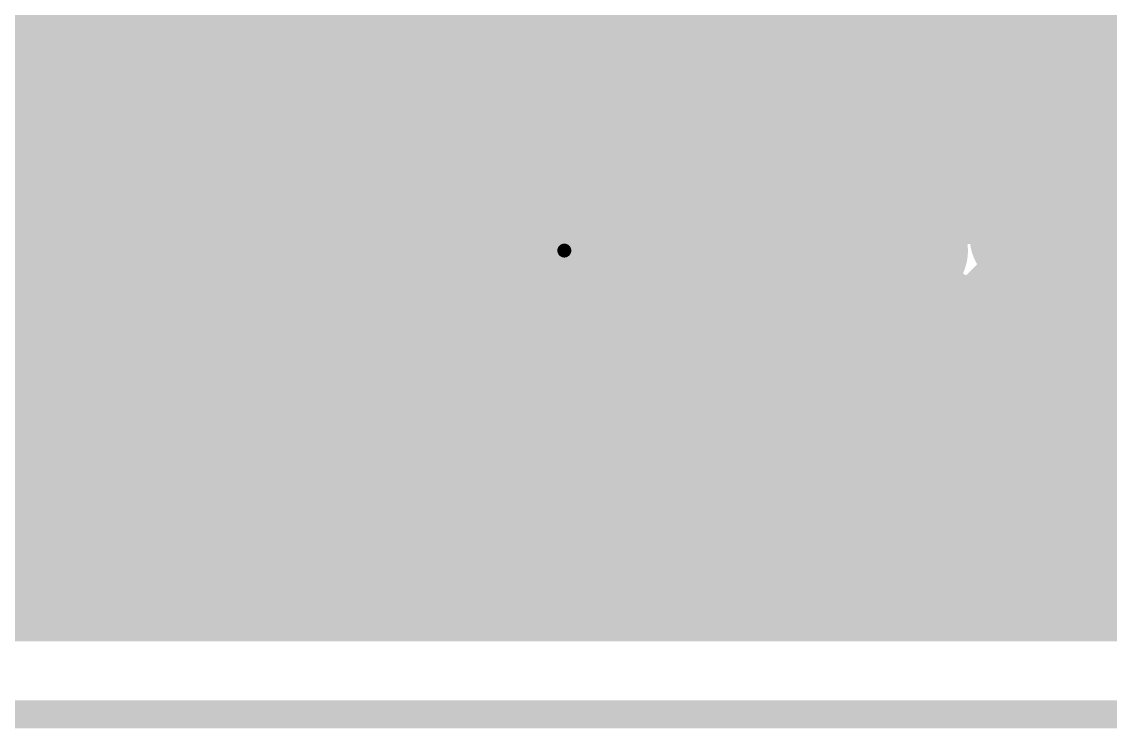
# Model space of a CAD drawing. Extents: x -72 to 72, y -47 to 50.
# Drawn here: x -57.65 to -47.73, y -6.13 to 0.3 of the extents above; entities that cross this region are included whole.
import ezdxf

# ---------------------------------------------------------------- set-up
doc = ezdxf.new("R2010")
doc.units = 0
doc.header["$MEASUREMENT"] = 0
doc.layers.get('0').update_dxf_attribs({"linetype": 'CONTINUOUS'})
for name, color, linetype in [('22-303-0_BOT', 7, 'CONTINUOUS'), ('22-303-0_DRD', 7, 'CONTINUOUS'), ('22-303-0_GND', 6, 'CONTINUOUS'), ('22-303-0_IN1', 4, 'CONTINUOUS'), ('22-303-0_IN2', 3, 'CONTINUOUS'), ('22-303-0_PWR', 5, 'CONTINUOUS'), ('22-303-0_SMB', 10, 'CONTINUOUS'), ('22-303-0_SMT', 14, 'CONTINUOUS'), ('22-303-0_SPB', 9, 'CONTINUOUS'), ('22-303-0_SPT', 12, 'CONTINUOUS'), ('22-303-0_SSB', 11, 'CONTINUOUS'), ('22-303-0_SST', 13, 'CONTINUOUS'), ('22-303-0_TOP', 8, 'CONTINUOUS'), ('THRUHOLE_TAP', 7, 'CONTINUOUS')]:
    doc.layers.add(name, color=color, linetype=linetype)

# ---------------------------------------------------------------- blocks, each defined once
blk = doc.blocks.new('ROUND_47')
at = {"const_width": 0.1016}
blk.add_lwpolyline([(-0.0508, 0, 1), (0.0508, 0, 1)], format="xyb", close=True, dxfattribs=at)
blk = doc.blocks.new('RECTANGLE_4')
blk.add_solid([(0.4826, 0.4064), (0.4826, -0.4064), (-0.4826, 0.4064), (-0.4826, -0.4064)])
blk = doc.blocks.new('ROUND_48')
at = {"const_width": 0.29972}
blk.add_lwpolyline([(-0.14986, 0, 1), (0.14986, 0, 1)], format="xyb", close=True, dxfattribs=at)
blk = doc.blocks.new('ROUND_81')
at = {"const_width": 0.0635}
blk.add_lwpolyline([(-0.03175, 0, 1), (0.03175, 0, 1)], format="xyb", close=True, dxfattribs=at)
blk = doc.blocks.new('ROUND_82')
at = {"const_width": 0.50038}
blk.add_lwpolyline([(-0.25019, 0, 1), (0.25019, 0, 1)], format="xyb", close=True, dxfattribs=at)
blk = doc.blocks.new('ROUND_83')
at = {"const_width": 0.50038}
blk.add_lwpolyline([(-0.25019, 0, 1), (0.25019, 0, 1)], format="xyb", close=True, dxfattribs=at)
blk = doc.blocks.new('ROUND_53')
at = {"const_width": 0.29972}
blk.add_lwpolyline([(-0.14986, 0, 1), (0.14986, 0, 1)], format="xyb", close=True, dxfattribs=at)
blk = doc.blocks.new('RECTANGLE_22')
blk.add_solid([(0.14986, 0.50038), (0.14986, -0.50038), (-0.14986, 0.50038), (-0.14986, -0.50038)])
blk = doc.blocks.new('RECTANGLE_25')
blk.add_solid([(0.8255, 0.65024), (0.8255, -0.65024), (-0.8255, 0.65024), (-0.8255, -0.65024)])
blk = doc.blocks.new('ROUND_94')
at = {"const_width": 0.0762}
blk.add_lwpolyline([(-0.0381, 0, 1), (0.0381, 0, 1)], format="xyb", close=True, dxfattribs=at)
blk = doc.blocks.new('ROUND_95')
at = {"const_width": 0.10033}
blk.add_lwpolyline([(-0.050164, 0, 1), (0.050164, 0, 1)], format="xyb", close=True, dxfattribs=at)

msp = doc.modelspace()

# ---------------------------------------------------------------- linework, layer by layer
at = {"layer": '22-303-0_BOT'}
for points, const_width in [([(-51.0794, 10.58164), (-51.0794, -3.7592)], 0.254), ([(-54.2798, 7.85876), (-54.2798, -3.7592)], 0.254), ([(-56.3372, 7.0485), (-56.3372, -3.7592)], 0.254), ([(-56.1086, 7.0485), (-56.1086, -3.7592)], 0.254), ([(-57.7088, 6.8326), (-57.7088, -3.7592)], 0.254), ([(-57.4802, 6.8326), (-57.4802, -3.7592)], 0.254), ([(-57.2516, 6.8326), (-57.2516, -3.7592)], 0.254), ([(-57.023, 6.8326), (-57.023, -3.7592)], 0.254), ([(-56.7944, 6.8326), (-56.7944, -3.7592)], 0.254), ([(-56.5658, 6.8326), (-56.5658, -3.7592)], 0.254), ([(-55.88, 6.8326), (-55.88, -3.7592)], 0.254), ([(-54.5084, 6.8326), (-54.5084, -3.7592)], 0.254), ([(-54.0512, 6.8326), (-54.0512, -3.7592)], 0.254), ([(-53.8226, 6.8326), (-53.8226, -3.7592)], 0.254), ([(-53.594, 6.8326), (-53.594, -3.7592)], 0.254), ([(-53.3654, 6.8326), (-53.3654, -3.7592)], 0.254), ([(-53.1368, 6.8326), (-53.1368, -3.7592)], 0.254), ([(-52.9082, 6.8326), (-52.9082, -3.7592)], 0.254), ([(-54.737, 5.76834), (-54.737, -3.7592)], 0.254), ([(-55.6514, 5.64896), (-55.6514, -3.7592)], 0.254), ([(-54.9656, 5.56006), (-54.9656, -3.7592)], 0.254), ([(-55.4228, 5.51688), (-55.4228, -3.7592)], 0.254), ([(-55.1942, 5.49402), (-55.1942, -3.7592)], 0.254), ([(-63.246, -3.937), (-62.484, -4.699), (4.699, -4.699), (6.35, -3.048), (6.35, 2.54)], 1.27), ([(-49.2506, 3.10896), (-49.2506, -1.24206)], 0.254), ([(-51.2826, 1.4224), (-52.8574, 1.4224), (-52.8574, 0)], 0.254), ([(-51.2826, 1.4224), (-51.2826, 0)], 0.254), ([(-49.3776, 1.4224), (-50.9524, 1.4224), (-50.9524, 0)], 0.254), ([(-49.3776, 1.4224), (-49.3776, 0), (-50.9524, 0)], 0.254), ([(-47.4726, 1.4224), (-49.0474, 1.4224), (-49.0474, 0)], 0.254), ([(-47.4726, 1.4224), (-47.4726, 0), (-49.0474, 0)], 0.254), ([(-52.705, -1.778), (-53.34, -1.143), (-53.34, -0.254), (-52.3748, 0.7112), (-52.07, 0.7112)], 0.2032), ([(-52.8574, 0.3048), (-70.739, 0.3048)], 0.254), ([(-50.9524, 0.3048), (-51.2826, 0.3048)], 0.254), ([(-49.0474, 0.3048), (-49.3776, 0.3048)], 0.254), ([(-52.8574, 0.0762), (-70.739, 0.0762)], 0.254), ([(-50.9524, 0.0762), (-51.2826, 0.0762)], 0.254), ([(-49.0474, 0.0762), (-49.3776, 0.0762)], 0.254), ([(-51.2826, 0), (-52.8574, 0)], 0.254), ([(-52.8574, 0), (-52.8574, -1.4224)], 0.254), ([(-51.2826, 0), (-51.2826, -1.4224)], 0.254), ([(-50.9524, 0), (-50.9524, -1.4224)], 0.254), ([(-49.3776, 0), (-49.3776, -1.1938)], 0.254), ([(-49.0474, 0), (-49.0474, -1.36652)], 0.254), ([(-52.8574, -0.1524), (-70.739, -0.1524)], 0.254), ([(-50.9524, -0.1524), (-51.2826, -0.1524)], 0.254), ([(-49.0474, -0.1524), (-49.3776, -0.1524)], 0.254), ([(-52.8574, -0.381), (-70.739, -0.381)], 0.254), ([(-50.9524, -0.381), (-51.2826, -0.381)], 0.254), ([(-49.0474, -0.381), (-49.3776, -0.381)], 0.254), ([(-52.8574, -0.6096), (-70.739, -0.6096)], 0.254), ([(-50.9524, -0.6096), (-51.2826, -0.6096)], 0.254), ([(-49.0474, -0.6096), (-49.3776, -0.6096)], 0.254), ([(-52.07, -2.54), (-52.07, -0.7112)], 0.2032), ([(-49.53, -1.778), (-50.165, -1.143), (-50.165, -0.7112)], 0.2032), ([(-48.26, -0.7112), (-48.26, -1.14808), (-48.514, -1.40208), (-48.514, -1.651)], 0.2032), ([(-52.8574, -0.8382), (-70.739, -0.8382)], 0.254), ([(-50.9524, -0.8382), (-51.2826, -0.8382)], 0.254), ([(-49.0474, -0.8382), (-49.3776, -0.8382)], 0.254), ([(-52.8574, -1.0668), (-70.739, -1.0668)], 0.254), ([(-50.9524, -1.0668), (-51.2826, -1.0668)], 0.254), ([(-49.0474, -1.0668), (-49.3776, -1.0668)], 0.254), ([(-52.8574, -1.2954), (-70.739, -1.2954)], 0.254), ([(-50.9524, -1.2954), (-51.2826, -1.2954)], 0.254), ([(-49.0474, -1.2954), (-49.16678, -1.2954)], 0.254), ([(-49.0474, -1.36652), (-49.06161, -1.39494)], 0.254), ([(-52.4764, -1.4224), (-52.8574, -1.4224)], 0.254), ([(-52.6796, -1.4224), (-52.6796, -3.7592)], 0.254), ([(-52.4764, -1.4224), (-52.4764, -2.09296)], 0.254), ([(-51.6636, -1.4224), (-51.6636, -2.09296)], 0.254), ([(-51.2826, -1.4224), (-51.6636, -1.4224)], 0.254), ([(-51.5366, -1.4224), (-51.5366, -2.25552)], 0.254), ([(-51.308, -1.4224), (-51.308, -3.7592)], 0.254), ([(-50.45964, -1.4224), (-50.9524, -1.4224)], 0.254), ([(-50.8508, -1.4224), (-50.8508, -3.7592)], 0.254), ([(-50.6222, -1.4224), (-50.6222, -3.7592)], 0.254), ([(-50.45964, -1.4224), (-50.45212, -1.43012)], 0.254), ([(-50.44694, -1.4351), (-50.13452, -1.74752)], 0.254), ([(-50.3936, -1.48844), (-50.3936, -3.7592)], 0.254), ([(-47.4726, -1.4224), (-47.9552, -1.4224)], 0.254), ([(-47.879, -1.4224), (-47.879, -3.7592)], 0.254), ([(-47.6504, -1.4224), (-47.6504, -3.7592)], 0.254), ([(-52.4764, -1.524), (-70.739, -1.524)], 0.254), ([(-50.35804, -1.524), (-51.6636, -1.524)], 0.254), ([(-40.45204, -1.524), (-47.92218, -1.524)], 0.254), ([(-52.4764, -1.7526), (-70.739, -1.7526)], 0.254), ([(-50.13452, -1.7526), (-51.6636, -1.7526)], 0.254), ([(-50.165, -1.71704), (-50.165, -3.7592)], 0.254), ([(-50.13452, -1.74752), (-50.13529, -1.778)], 0.254), ([(-40.22344, -1.7526), (-47.9171, -1.7526)], 0.254), ([(-52.4764, -1.9812), (-70.739, -1.9812)], 0.254), ([(-50.09896, -1.9812), (-51.6636, -1.9812)], 0.254), ([(-39.99484, -1.9812), (-48.006, -1.9812)], 0.254), ([(-49.022, -2.10566), (-49.022, -3.7592)], 0.254), ([(-48.1076, -2.09804), (-48.1076, -3.7592)], 0.254), ([(-48.7934, -2.18694), (-48.7934, -3.7592)], 0.254), ([(-52.57546, -2.2098), (-70.739, -2.2098)], 0.254), ([(-49.95164, -2.2098), (-51.562, -2.2098)], 0.254), ([(-49.9364, -2.22504), (-49.9364, -3.7592)], 0.254), ([(-48.74514, -2.2098), (-49.10582, -2.2098)], 0.254), ([(-48.5648, -2.25298), (-48.5648, -3.7592)], 0.254), ([(-48.3362, -2.22758), (-48.3362, -3.7592)], 0.254), ([(-39.76624, -2.2098), (-48.28286, -2.2098)], 0.254), ([(-49.7078, -2.35458), (-49.7078, -3.7592)], 0.254), ([(-49.4792, -2.37998), (-49.4792, -3.7592)], 0.254), ([(-49.2506, -2.31394), (-49.2506, -3.7592)], 0.254), ([(-52.66436, -2.4384), (-70.739, -2.4384)], 0.254), ([(-39.53764, -2.4384), (-51.4731, -2.4384)], 0.254), ([(-52.66182, -2.667), (-70.739, -2.667)], 0.254), ([(-39.30396, -2.667), (-51.47818, -2.667)], 0.254), ([(-52.55768, -2.8956), (-70.739, -2.8956)], 0.254), ([(-33.0454, -2.8956), (-51.57978, -2.8956)], 0.254), ([(-51.5366, -2.82448), (-51.5366, -3.7592)], 0.254), ([(-52.451, -3.0099), (-52.451, -3.7592)], 0.254), ([(-51.7652, -3.0607), (-51.7652, -3.7592)], 0.254), ([(-52.22494, -3.1242), (-62.77356, -3.1242)], 0.254), ([(-52.2224, -3.1242), (-52.2224, -3.7592)], 0.254), ([(-51.9938, -3.13944), (-51.9938, -3.7592)], 0.254), ([(-33.0454, -3.1242), (-51.91506, -3.1242)], 0.254), ([(-30.15996, -3.3528), (-62.50178, -3.3528)], 0.254), ([(-27.32786, -3.5814), (-62.27318, -3.5814)], 0.254), ([(-27.15006, -3.7592), (-62.09538, -3.7592)], 0.254)]:
    msp.add_lwpolyline(points, dxfattribs=dict(at, const_width=const_width))
at = {"layer": '22-303-0_BOT', "const_width": 0.254}
for points in [[(-49.06264, -1.39446, 0.1584069), (-49.37739, -1.19299)], [(-47.90948, -1.651, 0.0973858), (-47.95449, -1.42211)], [(-48.514, -2.25552, 0.4142136), (-47.90948, -1.651)], [(-50.13452, -1.778, 0.4142136), (-49.53, -2.38252)], [(-52.4764, -2.09296, 0.2113087), (-52.67416, -2.54)], [(-51.46548, -2.54, 0.2113086), (-51.66335, -2.09269)], [(-49.53, -2.38252, 0.29222), (-48.98136, -2.032)], [(-48.98136, -2.032, 0.225417), (-48.514, -2.25398)], [(-52.67452, -2.54, 0.4142136), (-52.07, -3.14452)], [(-52.07, -3.14452, 0.4142136), (-51.46548, -2.54)]]:
    msp.add_lwpolyline(points, format="xyb", dxfattribs=at)
at = {"layer": '22-303-0_DRD', "const_width": 0.254}
for points in [[(-47.879, -1.016), (-49.149, -2.286)], [(-47.879, -2.286), (-49.149, -1.016)], [(-52.07, -1.143), (-53.34, -2.413)], [(-52.07, -2.413), (-53.34, -1.143)], [(-48.895, -1.143), (-50.165, -2.413)], [(-48.895, -2.413), (-50.165, -1.143)], [(-51.435, -1.905), (-52.705, -3.175)], [(-51.435, -3.175), (-52.705, -1.905)], [(69.99986, -5.99948), (-69.99986, -5.99948)]]:
    msp.add_lwpolyline(points, dxfattribs=at)
at = {"layer": '22-303-0_GND', "const_width": 0.254}
msp.add_lwpolyline([(69.99986, -5.99948), (-69.99986, -5.99948)], dxfattribs=at)
at = {"layer": '22-303-0_IN1', "const_width": 0.254}
for points in [[(-57.6326, 10.12444), (-57.6326, -5.08)], [(-57.404, 10.12444), (-57.404, -5.08)], [(-57.1754, 10.12444), (-57.1754, -5.08)], [(-56.9468, 10.12444), (-56.9468, -5.08)], [(-56.7182, 10.12444), (-56.7182, -5.08)], [(-56.4896, 10.12444), (-56.4896, -5.08)], [(-56.261, 10.12444), (-56.261, -5.08)], [(-56.0324, 10.12444), (-56.0324, -5.08)], [(-55.8038, 5.86486), (-55.8038, -5.08)], [(-53.975, 5.6896), (-53.975, -5.08)], [(-53.7464, 5.6896), (-53.7464, -5.08)], [(-53.5178, 5.6896), (-53.5178, -5.08)], [(-53.2892, 5.6896), (-53.2892, -1.62306)], [(-53.0606, 5.6896), (-53.0606, -1.28778)], [(-52.832, 5.6896), (-52.832, -1.18618)], [(-51.4604, 5.6896), (-51.4604, -5.08)], [(-51.2318, 5.6896), (-51.2318, -5.08)], [(-51.0032, 5.6896), (-51.0032, -5.08)], [(-50.7746, 5.6896), (-50.7746, -5.08)], [(-50.546, 5.6896), (-50.546, -5.08)], [(-50.3174, 5.6896), (-50.3174, -5.08)], [(-55.5752, 5.588), (-55.5752, -5.08)], [(-55.3466, 5.4991), (-55.3466, -5.08)], [(-52.6034, 4.28752), (-52.6034, -1.1811)], [(-52.3748, 4.04876), (-52.3748, -1.27)], [(-51.689, 4.1021), (-51.689, -2.0701)], [(-55.118, 3.99034), (-55.118, -5.08)], [(-52.1462, 3.97256), (-52.1462, -1.54686)], [(-51.9176, 3.9878), (-51.9176, -1.9558)], [(-54.2036, 3.87096), (-54.2036, -5.08)], [(-54.8894, 3.78206), (-54.8894, -5.08)], [(-54.4322, 3.73888), (-54.4322, -5.08)], [(-54.6608, 3.71602), (-54.6608, -5.08)], [(-50.0888, 3.13182), (-50.0888, -1.54686)], [(-49.8602, 2.98704), (-49.8602, -1.27)], [(-49.6316, 2.95148), (-49.6316, -1.1811)], [(-49.403, 2.72796), (-49.403, -1.18618)], [(-49.1744, 2.49936), (-49.1744, -1.28778)], [(-48.9458, 2.27076), (-48.9458, -1.22682)], [(-48.7172, 2.04216), (-48.7172, -1.08204)], [(-48.4886, 1.81356), (-48.4886, -1.04648)], [(-48.26, 1.58496), (-48.26, -1.10236)], [(-48.0314, 1.35636), (-48.0314, -1.28778)], [(-47.8028, 1.12776), (-47.8028, -5.08)], [(-32.81172, 0.4064), (-71.12, 0.4064)], [(-32.94888, 0.1778), (-71.12, 0.1778)], [(-33.02254, -0.0508), (-71.12, -0.0508)], [(-33.04286, -0.2794), (-71.12, -0.2794)], [(-33.01746, -0.508), (-71.12, -0.508)], [(-32.94126, -0.7366), (-71.12, -0.7366)], [(-39.15664, -0.9652), (-71.12, -0.9652)], [(-52.85994, -1.1938), (-71.12, -1.1938)], [(-49.68494, -1.1938), (-52.55006, -1.1938)], [(-48.91024, -1.1938), (-49.37506, -1.1938)], [(-39.30396, -1.1938), (-48.11776, -1.1938)], [(-53.19268, -1.4224), (-71.12, -1.4224)], [(-50.01768, -1.4224), (-52.21478, -1.4224)], [(-39.33952, -1.4224), (-47.9552, -1.4224)], [(-53.29682, -1.651), (-71.12, -1.651)], [(-50.12182, -1.651), (-52.11318, -1.651)], [(-39.28364, -1.651), (-47.90948, -1.651)], [(-53.29936, -1.8796), (-71.12, -1.8796)], [(-50.12436, -1.8796), (-52.1081, -1.8796)], [(-39.09822, -1.8796), (-47.9552, -1.8796)], [(-53.2892, -1.93294), (-53.2892, -5.08)], [(-52.07, -1.93548), (-52.12083, -1.93762)], [(-50.0888, -2.00914), (-50.0888, -5.08)], [(-53.21046, -2.1082), (-71.12, -2.1082)], [(-50.03546, -2.1082), (-51.64582, -2.1082)], [(-48.91024, -2.1082), (-49.022, -2.1082)], [(-48.9458, -2.07264), (-48.9458, -5.08)], [(-33.0327, -2.1082), (-48.11776, -2.1082)], [(-48.0314, -2.01422), (-48.0314, -5.08)], [(-48.26, -2.19964), (-48.26, -5.08)], [(-53.0606, -2.26568), (-53.0606, -5.08)], [(-49.8602, -2.28346), (-49.8602, -5.08)], [(-49.1744, -2.26568), (-49.1744, -5.08)], [(-48.7172, -2.21996), (-48.7172, -5.08)], [(-48.4886, -2.25552), (-48.4886, -5.08)], [(-52.93614, -2.3368), (-71.12, -2.3368)], [(-52.832, -2.36982), (-52.832, -5.08)], [(-49.76114, -2.3368), (-51.50104, -2.3368)], [(-49.6316, -2.37236), (-49.6316, -5.08)], [(-49.403, -2.36982), (-49.403, -5.08)], [(-33.04286, -2.3368), (-49.29886, -2.3368)], [(-52.67452, -2.5654), (-71.12, -2.5654)], [(-33.00476, -2.5654), (-51.46548, -2.5654)], [(-52.61864, -2.794), (-71.12, -2.794)], [(-32.91078, -2.794), (-51.52136, -2.794)], [(-52.6034, -2.82448), (-52.6034, -5.08)], [(-52.43322, -3.0226), (-71.12, -3.0226)], [(-52.3748, -3.0607), (-52.3748, -5.08)], [(-32.74822, -3.0226), (-51.70678, -3.0226)], [(-51.689, -3.0099), (-51.689, -5.08)], [(-52.1462, -3.13944), (-52.1462, -5.08)], [(-51.9176, -3.1242), (-51.9176, -5.08)], [(-32.44596, -3.2512), (-71.12, -3.2512)], [(14.99108, -3.4798), (-62.84976, -3.4798)], [(15.23492, -3.7084), (-62.6872, -3.7084)], [(13.38834, -3.937), (-62.64148, -3.937)], [(13.18006, -4.1656), (-62.6872, -4.1656)], [(13.11402, -4.3942), (-62.84976, -4.3942)], [(13.13688, -4.6228), (-70.4342, -4.6228)], [(13.26896, -4.8514), (-70.2056, -4.8514)], [(23.04034, -5.08), (-69.977, -5.08)]]:
    msp.add_lwpolyline(points, dxfattribs=at)
for points in [[(-48.514, -1.04648, 0.2911874), (-49.06264, -1.39446)], [(-47.90948, -1.651, 0.4142136), (-48.514, -1.04648)], [(-52.705, -1.17348, 0.4142136), (-53.30952, -1.778)], [(-52.10048, -1.778, 0.4142136), (-52.705, -1.17348)], [(-49.53, -1.17348, 0.4142136), (-50.13452, -1.778)], [(-49.06264, -1.39446, 0.2245617), (-49.53, -1.17341)], [(-48.514, -2.25552, 0.4142136), (-47.90948, -1.651)], [(-53.30952, -1.778, 0.4142136), (-52.705, -2.38252)], [(-52.1208, -1.93802, 0.0669386), (-52.09928, -1.778)], [(-50.13452, -1.778, 0.4142136), (-49.53, -2.38252)], [(-51.46548, -2.54, 0.4142136), (-52.07, -1.93548)], [(-49.53, -2.38252, 0.29222), (-48.98136, -2.032)], [(-48.98136, -2.032, 0.225417), (-48.514, -2.25398)], [(-52.705, -2.38252, 0.0220986), (-52.65164, -2.38016)], [(-52.65166, -2.37998, 0.0672179), (-52.67327, -2.54)], [(-52.67452, -2.54, 0.4142136), (-52.07, -3.14452)], [(-52.07, -3.14452, 0.4142136), (-51.46548, -2.54)]]:
    msp.add_lwpolyline(points, format="xyb", dxfattribs=at)
at = {"layer": '22-303-0_IN2', "const_width": 0.254}
for points in [[(-53.3654, 11.03884), (-53.3654, -4.953)], [(-53.1368, 10.67816), (-53.1368, -4.953)], [(-53.594, 10.61212), (-53.594, -4.953)], [(-53.8226, 10.3886), (-53.8226, -4.953)], [(-52.9082, 10.42924), (-52.9082, -4.953)], [(-52.6796, 10.27684), (-52.6796, -4.953)], [(-57.7088, 10.12444), (-57.7088, -4.953)], [(-57.4802, 10.12444), (-57.4802, -4.953)], [(-57.2516, 10.12444), (-57.2516, -4.953)], [(-57.023, 10.12444), (-57.023, -4.953)], [(-56.7944, 10.12444), (-56.7944, -4.953)], [(-56.5658, 10.12444), (-56.5658, -4.953)], [(-56.3372, 10.12444), (-56.3372, -4.953)], [(-56.1086, 10.12444), (-56.1086, -4.953)], [(-55.88, 10.12444), (-55.88, -4.953)], [(-48.1076, 9.48436), (-48.1076, -1.20396)], [(-54.0512, 9.35482), (-54.0512, -4.953)], [(-54.2798, 9.21004), (-54.2798, -4.953)], [(-48.3362, 9.25576), (-48.3362, -1.07188)], [(-54.5084, 9.17448), (-54.5084, -4.953)], [(-48.5648, 9.02716), (-48.5648, -1.04902)], [(-48.7934, 8.79856), (-48.7934, -1.11506)], [(-49.022, 8.56996), (-49.022, -1.32334)], [(-50.3936, 7.19836), (-50.3936, -4.953)], [(-50.6222, 6.96976), (-50.6222, -4.953)], [(-50.8508, 6.74116), (-50.8508, -4.953)], [(-51.0794, 6.51256), (-51.0794, -4.953)], [(-51.308, 6.28396), (-51.308, -4.953)], [(-54.737, 5.76834), (-54.737, -4.953)], [(-55.6514, 5.64896), (-55.6514, -4.953)], [(-54.9656, 5.56006), (-54.9656, -4.953)], [(-55.4228, 5.51688), (-55.4228, -4.953)], [(-55.1942, 5.49402), (-55.1942, -4.953)], [(-51.5366, 4.28752), (-51.5366, -2.25552)], [(-52.451, 4.1021), (-52.451, -2.0701)], [(-51.7652, 4.04876), (-51.7652, -2.01676)], [(-52.2224, 3.9878), (-52.2224, -1.9558)], [(-51.9938, 3.97256), (-51.9938, -1.94056)], [(-50.165, 3.22834), (-50.165, -4.953)], [(-49.2506, 3.10896), (-49.2506, -1.24206)], [(-49.9364, 3.02006), (-49.9364, -1.33096)], [(-49.7078, 2.95402), (-49.7078, -1.19888)], [(-49.4792, 2.97688), (-49.4792, -1.17602)], [(-47.879, 2.98196), (-47.879, -4.953)], [(-47.6504, 2.75336), (-47.6504, -4.953)], [(-32.88284, 0.3048), (-70.739, 0.3048)], [(-32.98698, 0.0762), (-70.739, 0.0762)], [(-33.03778, -0.1524), (-70.739, -0.1524)], [(-33.03778, -0.381), (-70.739, -0.381)], [(-32.99206, -0.6096), (-70.739, -0.6096)], [(-32.88792, -0.8382), (-70.739, -0.8382)], [(-48.66894, -1.0668), (-70.739, -1.0668)], [(-32.70504, -1.0668), (-48.35906, -1.0668)], [(-49.89322, -1.2954), (-70.739, -1.2954)], [(-49.00168, -1.2954), (-49.16678, -1.2954)], [(-32.45866, -1.2954), (-48.02378, -1.2954)], [(-50.07864, -1.524), (-70.739, -1.524)], [(-32.7533, -1.524), (-47.92218, -1.524)], [(-50.13452, -1.7526), (-70.739, -1.7526)], [(-32.91586, -1.7526), (-47.9171, -1.7526)], [(-52.30114, -1.9812), (-70.739, -1.9812)], [(-50.09896, -1.9812), (-51.83886, -1.9812)], [(-33.00476, -1.9812), (-48.006, -1.9812)], [(-49.022, -2.10566), (-49.022, -4.953)], [(-48.1076, -2.09804), (-48.1076, -4.953)], [(-48.7934, -2.18694), (-48.7934, -4.953)], [(-52.57546, -2.2098), (-70.739, -2.2098)], [(-49.95164, -2.2098), (-51.562, -2.2098)], [(-49.9364, -2.22504), (-49.9364, -4.953)], [(-48.74514, -2.2098), (-49.10582, -2.2098)], [(-48.5648, -2.25298), (-48.5648, -4.953)], [(-48.3362, -2.22758), (-48.3362, -4.953)], [(-33.04286, -2.2098), (-48.28286, -2.2098)], [(-49.7078, -2.35458), (-49.7078, -4.953)], [(-49.4792, -2.37998), (-49.4792, -4.953)], [(-49.2506, -2.31394), (-49.2506, -4.953)], [(-52.66436, -2.4384), (-70.739, -2.4384)], [(-33.03016, -2.4384), (-51.4731, -2.4384)], [(-52.66182, -2.667), (-70.739, -2.667)], [(-32.9692, -2.667), (-51.47818, -2.667)], [(-52.55768, -2.8956), (-70.739, -2.8956)], [(-32.84982, -2.8956), (-51.57978, -2.8956)], [(-51.5366, -2.82448), (-51.5366, -4.953)], [(-52.451, -3.0099), (-52.451, -4.953)], [(-51.7652, -3.0607), (-51.7652, -4.953)], [(-52.22494, -3.1242), (-70.739, -3.1242)], [(-52.2224, -3.1242), (-52.2224, -4.953)], [(-51.9938, -3.13944), (-51.9938, -4.953)], [(-32.639, -3.1242), (-51.91506, -3.1242)], [(-32.15894, -3.3528), (-63.09106, -3.3528)], [(-4.99364, -3.5814), (-62.75578, -3.5814)], [(-4.76504, -3.81), (-62.65418, -3.81)], [(-4.53644, -4.0386), (-62.6491, -4.0386)], [(-4.30784, -4.2672), (-62.738, -4.2672)], [(-4.07924, -4.4958), (-63.01486, -4.4958)], [(-3.85064, -4.7244), (-70.739, -4.7244)], [(-3.62204, -4.953), (-70.739, -4.953)]]:
    msp.add_lwpolyline(points, dxfattribs=at)
for points in [[(-48.514, -1.04648, 0.2911874), (-49.06264, -1.39446)], [(-47.90948, -1.651, 0.4142136), (-48.514, -1.04648)], [(-49.53, -1.17348, 0.4142136), (-50.13452, -1.778)], [(-49.06264, -1.39446, 0.2245617), (-49.53, -1.17341)], [(-48.514, -2.25552, 0.4142136), (-47.90948, -1.651)], [(-50.13452, -1.778, 0.4142136), (-49.53, -2.38252)], [(-52.07, -1.93548, 0.4142136), (-52.67452, -2.54)], [(-51.46548, -2.54, 0.4142136), (-52.07, -1.93548)], [(-49.53, -2.38252, 0.29222), (-48.98136, -2.032)], [(-48.98136, -2.032, 0.225417), (-48.514, -2.25398)], [(-52.67452, -2.54, 0.4142136), (-52.07, -3.14452)], [(-52.07, -3.14452, 0.4142136), (-51.46548, -2.54)]]:
    msp.add_lwpolyline(points, format="xyb", dxfattribs=at)
at = {"layer": '22-303-0_PWR', "const_width": 0.254}
msp.add_lwpolyline([(69.99986, -5.99948), (-69.99986, -5.99948)], dxfattribs=at)
at = {"layer": '22-303-0_SSB', "const_width": 0.1524}
for points in [[(-51.2445, 1.4605), (-51.2445, -1.4605), (-52.8828, -1.4605), (-52.8828, 1.4605), (-51.2445, 1.4605)], [(-49.3395, 1.4605), (-49.3395, -1.4605), (-50.9778, -1.4605), (-50.9778, 1.4605), (-49.3395, 1.4605)], [(-47.4345, 1.4605), (-47.4345, -1.4605), (-49.0728, -1.4605), (-49.0728, 1.4605), (-47.4345, 1.4605)]]:
    msp.add_lwpolyline(points, dxfattribs=at)
at = {"layer": '22-303-0_SST'}
for points, const_width in [([(-57.15, -4.318), (-62.23, -4.318), (-62.23, 6.858), (-57.15, 6.858), (-57.15, -4.318)], 0.254), ([(-56.79948, -0.508), (-56.79948, -0.67818), (-56.73852, -0.84582), (-56.5023, -0.84582), (-56.44388, -0.67818), (-56.44388, 0.17018)], 0.1524), ([(-56.38292, 0.17018), (-56.62168, 0.17018)], 0.1524), ([(-55.60568, -0.33782), (-55.96128, -0.33782), (-56.0197, -0.17018), (-56.0197, 0), (-55.96128, 0.17018), (-55.60568, 0.17018), (-55.54472, 0), (-55.54472, -0.17018), (-55.78348, -0.84582)], 0.1524), ([(-53.00472, -0.97282), (-53.00472, 0.04318), (-53.1241, -0.127)], 0.1524), ([(-52.4002, -1.03886), (-52.4002, -0.9906), (-52.4002, -0.58928), (-52.60086, -0.58928), (-52.60086, -0.9906), (-52.60086, -1.03886), (-52.4002, -1.03886), (-52.4002, -1.08966), (-52.60086, -1.08966), (-52.60086, -1.18872), (-52.60086, -1.33858), (-52.60086, -1.64084)], 0.1524), ([(-51.39944, -1.03886), (-51.39944, -0.9906), (-51.39944, -0.58928), (-51.6001, -0.58928), (-51.6001, -0.9906), (-51.6001, -1.03886), (-51.39944, -1.03886), (-51.39944, -1.08966), (-51.6001, -1.08966), (-51.6001, -1.18872), (-51.6001, -1.33858), (-51.6001, -1.64084)], 0.1524), ([(-50.39868, -1.03886), (-50.39868, -0.9906), (-50.39868, -0.58928), (-50.59934, -0.58928), (-50.59934, -0.9906), (-50.59934, -1.03886), (-50.39868, -1.03886), (-50.39868, -1.08966), (-50.59934, -1.08966), (-50.59934, -1.18872), (-50.59934, -1.33858), (-50.59934, -1.64084)], 0.1524), ([(-49.59858, -1.03886), (-49.59858, -0.9906), (-49.59858, -0.58928), (-49.40046, -0.58928), (-49.40046, -0.9906), (-49.40046, -1.03886), (-49.59858, -1.03886), (-49.59858, -1.08966), (-49.40046, -1.08966), (-49.40046, -1.18872), (-49.40046, -1.33858)], 0.1524), ([(-48.3997, -1.03886), (-48.3997, -0.9906), (-48.3997, -0.58928), (-48.60036, -0.58928), (-48.60036, -0.9906), (-48.60036, -1.03886), (-48.3997, -1.03886), (-48.3997, -1.08966), (-48.60036, -1.08966), (-48.60036, -1.18872), (-48.60036, -1.33858), (-48.60036, -1.64084)], 0.1524), ([(-55.19928, -1.03886), (-54.84876, -1.03886), (-54.50078, -1.53924), (-54.50078, -2.19202), (-54.50078, -2.33934)], 0.1524), ([(-45.9994, -1.85928), (-45.9994, -1.14046), (-45.9994, -1.03886), (-46.20006, -1.03886), (-46.20006, -1.14046), (-46.20006, -3.04038), (-45.2501, -3.04038), (-45.2501, -3.73888), (-54.7497, -3.73888), (-54.7497, -3.04038), (-53.79974, -3.04038), (-53.79974, -1.14046), (-53.70068, -1.03886), (-53.50002, -1.03886), (-53.50002, -1.64084), (-49.90084, -1.64084), (-49.90084, -1.33858), (-49.79924, -1.23952), (-49.70018, -1.23952), (-49.59858, -1.33858), (-49.59858, -1.64084)], 0.1524), ([(-54.39918, -1.14046), (-54.39918, -1.03886), (-54.09946, -1.03886), (-54.0004, -1.14046), (-54.39918, -1.14046), (-54.39918, -2.3368)], 0.1524), ([(-53.79974, -1.14046), (-53.79974, -1.03886), (-54.0004, -1.03886), (-54.0004, -1.14046), (-54.0004, -1.85928)], 0.1524), ([(-52.88788, -0.97282), (-53.1241, -0.97282)], 0.1524), ([(-52.60086, -1.03886), (-52.60086, -1.08966)], 0.1524), ([(-51.6001, -1.03886), (-51.6001, -1.08966)], 0.1524), ([(-50.59934, -1.03886), (-50.59934, -1.08966)], 0.1524), ([(-49.90084, -1.64084), (-49.8983, -1.64084), (-46.49978, -1.64084), (-46.49978, -1.03886), (-46.29912, -1.03886), (-46.20006, -1.14046)], 0.1524), ([(-49.40046, -1.03886), (-49.40046, -1.08966)], 0.1524), ([(-48.60036, -1.03886), (-48.60036, -1.08966)], 0.1524), ([(-52.4002, -1.08966), (-52.4002, -1.18872), (-52.4002, -1.33858)], 0.1524), ([(-51.39944, -1.08966), (-51.39944, -1.18872), (-51.39944, -1.33858)], 0.1524), ([(-50.39868, -1.08966), (-50.39868, -1.18872), (-50.39868, -1.33858)], 0.1524), ([(-49.59858, -1.33858), (-49.59858, -1.18872), (-49.59858, -1.08966)], 0.1524), ([(-48.3997, -1.08966), (-48.3997, -1.18872), (-48.3997, -1.33858)], 0.1524), ([(-55.39994, -2.13868), (-55.39994, -1.23952)], 0.1524), ([(-53.50002, -1.23952), (-53.2003, -1.23952), (-53.0987, -1.33858), (-53.0987, -1.64084)], 0.1524), ([(-52.60086, -1.33858), (-52.69992, -1.23952), (-52.79898, -1.23952), (-52.90058, -1.33858), (-52.90058, -1.64084)], 0.1524), ([(-52.4002, -1.64084), (-52.4002, -1.33858), (-52.2986, -1.23952), (-52.19954, -1.23952), (-52.10048, -1.33858), (-52.10048, -1.64084)], 0.1524), ([(-51.6001, -1.33858), (-51.69916, -1.23952), (-51.80076, -1.23952), (-51.89982, -1.33858), (-51.89982, -1.64084)], 0.1524), ([(-51.39944, -1.64084), (-51.39944, -1.33858), (-51.30038, -1.23952), (-51.19878, -1.23952), (-51.09972, -1.33858), (-51.09972, -1.64084)], 0.1524), ([(-50.59934, -1.33858), (-50.70094, -1.23952), (-50.8, -1.23952), (-50.89906, -1.33858), (-50.89906, -1.64084)], 0.1524), ([(-50.39868, -1.64084), (-50.39868, -1.33858), (-50.29962, -1.23952), (-50.20056, -1.23952), (-50.09896, -1.33858), (-50.09896, -1.64084), (-50.09642, -1.64084)], 0.1524), ([(-49.40046, -1.64084), (-49.40046, -1.33858), (-49.29886, -1.23952), (-49.1998, -1.23952), (-49.10074, -1.33858), (-49.10074, -1.64084)], 0.1524), ([(-48.60036, -1.33858), (-48.69942, -1.23952), (-48.79848, -1.23952), (-48.90008, -1.33858), (-48.90008, -1.64084)], 0.1524), ([(-48.3997, -1.64084), (-48.3997, -1.33858), (-48.30064, -1.23952), (-48.19904, -1.23952), (-48.09998, -1.33858), (-48.09998, -1.64084)], 0.1524), ([(-47.5996, -1.33858), (-47.69866, -1.23952), (-47.80026, -1.23952), (-47.89932, -1.33858), (-47.89932, -1.64084)], 0.1524), ([(-52.90058, -1.59004), (-53.0987, -1.59004)], 0.1524), ([(-52.60086, -1.59004), (-52.4002, -1.59004)], 0.1524), ([(-51.89982, -1.59004), (-52.10048, -1.59004)], 0.1524), ([(-51.6001, -1.59004), (-51.39944, -1.59004)], 0.1524), ([(-50.89906, -1.59004), (-51.09972, -1.59004)], 0.1524), ([(-50.59934, -1.59004), (-50.39868, -1.59004)], 0.1524), ([(-49.90084, -1.59004), (-50.09896, -1.59004)], 0.1524), ([(-49.59858, -1.59004), (-49.40046, -1.59004)], 0.1524), ([(-48.90008, -1.59004), (-49.10074, -1.59004)], 0.1524), ([(-48.60036, -1.59004), (-48.3997, -1.59004)], 0.1524), ([(-47.89932, -1.59004), (-48.09998, -1.59004)], 0.1524), ([(-53.80482, -1.85928), (-54.01056, -1.85928), (-54.102, -2.02692)], 0.1524), ([(-53.79974, -1.85928), (-53.80482, -1.85928)], 0.1524), ([(-54.1909, -2.18948), (-54.102, -2.02692), (-54.01056, -2.02692)], 0.1524), ([(-55.6006, -2.44094), (-55.79872, -2.44094), (-55.79872, -2.13868), (-55.12054, -2.13868)], 0.1524), ([(-55.06212, -2.15392), (-54.74208, -2.3241)], 0.1524), ([(-54.50078, -2.19202), (-54.72684, -2.19202)], 0.1524), ([(-54.68112, -2.33934), (-54.44236, -2.33934)], 0.1524), ([(-53.79974, -2.93878), (-54.01056, -2.93878), (-55.79872, -2.93878), (-55.79872, -2.63906), (-55.6006, -2.63906)], 0.1524), ([(-55.39994, -3.73888), (-55.39994, -2.93878)], 0.1524), ([(-54.50078, -2.93878), (-54.50078, -3.04038)], 0.1524), ([(-54.39918, -3.04038), (-54.39918, -2.93878)], 0.1524), ([(-54.0004, -2.93878), (-54.0004, -3.04038)], 0.1524), ([(-54.50078, -3.73888), (-54.50078, -3.93954)], 0.1524), ([(-54.16042, -3.85572), (-54.19852, -3.93954), (-56.09844, -3.93954), (-56.09844, -4.8387), (-43.89882, -4.8387), (-43.89882, -3.93954), (-45.79874, -3.93954), (-45.83938, -3.85572)], 0.1524)]:
    msp.add_lwpolyline(points, dxfattribs=dict(at, const_width=const_width))
at = {"layer": '22-303-0_SST', "const_width": 0.1524}
for points in [[(-55.19928, -1.03886, 0.4142136), (-55.39994, -1.23952)], [(-54.01056, -2.02692, 0.3548422), (-53.80482, -1.85928)], [(-55.06212, -2.15392, 0.1210013), (-55.12054, -2.13957)], [(-54.72684, -2.19202, 0.0688118), (-54.76968, -2.30893)], [(-54.44236, -2.33934, 0.2744597), (-54.1909, -2.18948)], [(-54.74208, -2.3241, 0.1279593), (-54.68112, -2.33996)], [(-55.499, -2.54, 0.4142136), (-55.6006, -2.4384)], [(-55.6006, -2.63906, 0.4142136), (-55.50154, -2.54)], [(-54.72684, -2.98958, 0.0357758), (-54.70391, -2.9388)], [(-54.72684, -2.98958, 0.1997272), (-54.89592, -3.39598)], [(-54.89448, -3.39598, 0.3243747), (-54.50078, -3.93954)], [(-55.6006, -3.93954, 0.4142136), (-55.39994, -3.73888)], [(-53.98008, -3.73888, 0.2918214), (-54.16042, -3.85572)]]:
    msp.add_lwpolyline(points, format="xyb", dxfattribs=at)
at = {"layer": '22-303-0_TOP'}
for points, const_width in [([(-57.4802, 10.12444), (-57.4802, -4.953)], 0.254), ([(-57.2516, 10.12444), (-57.2516, -4.953)], 0.254), ([(-57.023, 10.12444), (-57.023, -4.953)], 0.254), ([(-56.7944, 10.12444), (-56.7944, -4.953)], 0.254), ([(-56.5658, 10.12444), (-56.5658, -4.953)], 0.254), ([(-56.3372, 10.12444), (-56.3372, -1.58496)], 0.254), ([(-56.1086, 10.12444), (-56.1086, -1.58496)], 0.254), ([(-55.88, 10.12444), (-55.88, -1.58496)], 0.254), ([(-55.6514, 5.64896), (-55.6514, -1.58496)], 0.254), ([(-55.4228, 5.51688), (-55.4228, -1.58496)], 0.254), ([(-49.9364, 3.02006), (-49.9364, 0.1651)], 0.254), ([(-51.4985, -0.64008), (-51.4985, -0.06096), (-52.705, 1.143), (-52.705, 1.1938)], 0.2032), ([(-50.50028, -0.64008), (-50.50028, 0.84328), (-50.8, 1.143), (-50.8, 1.1938)], 0.2032), ([(-49.49952, -0.64008), (-49.49952, 0.53848), (-48.895, 1.143), (-48.895, 1.1938)], 0.2032), ([(-48.49876, -0.64008), (-48.49876, 0.0127), (-47.3202, 1.1938), (-46.99, 1.1938)], 0.2032), ([(-53.8226, 0.7874), (-53.8226, -4.953)], 0.254), ([(-53.594, 0.7874), (-53.594, -4.953)], 0.254), ([(-57.4802, 0.508), (-57.4802, -4.3434)], 0.254), ([(-55.1942, 0.4826), (-55.1942, -1.58496)], 0.254), ([(-54.9656, 0.4826), (-54.9656, -1.58496)], 0.254), ([(-54.737, 0.4826), (-54.737, -1.58496)], 0.254), ([(-54.5084, 0.4826), (-54.5084, -1.58496)], 0.254), ([(-54.2798, 0.4826), (-54.2798, -1.58496)], 0.254), ([(-54.0512, 0.4826), (-54.0512, -4.953)], 0.254), ([(-53.3654, 0.4826), (-53.3654, -4.953)], 0.254), ([(-53.1368, 0.4826), (-53.1368, -4.953)], 0.254), ([(-52.9082, 0.4826), (-52.9082, 0.1651)], 0.254), ([(-52.6796, 0.4826), (-52.6796, 0.1651)], 0.254), ([(-52.61864, 0.4826), (-52.30114, 0.1651)], 0.254), ([(-51.47056, 0.4826), (-51.21656, 0.2286)], 0.254), ([(-51.308, 0.4826), (-51.308, 0.32004)], 0.254), ([(-51.0794, 0.4826), (-51.0794, 0.1651)], 0.254), ([(-50.90668, 0.4826), (-50.90668, 0.1651)], 0.254), ([(-50.09388, 0.4826), (-50.09388, 0.1651)], 0.254), ([(-49.90592, 0.53848), (-49.90592, 0.1651)], 0.254), ([(-52.44084, 0.3048), (-57.4802, 0.3048)], 0.254), ([(-52.451, 0.31242), (-52.451, 0.1651)], 0.254), ([(-50.90668, 0.3048), (-51.29276, 0.3048)], 0.254), ([(-49.90592, 0.3048), (-50.09388, 0.3048)], 0.254), ([(-52.95392, 0.0762), (-57.4802, 0.0762)], 0.254), ([(-52.95392, 0.1651), (-52.95392, -1.44526)], 0.254), ([(-52.30114, 0.1651), (-52.95392, 0.1651)], 0.254), ([(-52.49926, 0.1651), (-52.49926, -0.64008)], 0.254), ([(-51.04638, 0.1651), (-51.16322, 0.1651)], 0.254), ([(-51.04638, 0.1651), (-51.04638, -1.44526)], 0.254), ([(-50.95494, 0.0762), (-51.04638, 0.0762)], 0.254), ([(-50.90668, 0.1651), (-50.95494, 0.1651)], 0.254), ([(-50.95494, 0.1651), (-50.95494, -1.3589)], 0.254), ([(-50.04562, 0.1651), (-50.09388, 0.1651)], 0.254), ([(-50.04562, 0.1651), (-50.04562, -1.44526)], 0.254), ([(-49.95418, 0.0762), (-50.04562, 0.0762)], 0.254), ([(-49.95418, 0.1651), (-49.95418, -1.34874)], 0.254), ([(-49.90592, 0.1651), (-49.95418, 0.1651)], 0.254), ([(-52.0446, -0.09144), (-51.9557, -0.18288)], 0.254), ([(-52.0446, -0.09144), (-52.0446, -1.44526)], 0.254), ([(-47.99584, -0.05588), (-48.04664, -0.10668)], 0.254), ([(-48.04664, -0.10668), (-48.04664, -1.26746)], 0.254), ([(-47.99584, -0.05588), (-47.99584, -0.64008)], 0.254), ([(-52.95392, -0.1524), (-57.4802, -0.1524)], 0.254), ([(-51.98364, -0.1524), (-52.0446, -0.1524)], 0.254), ([(-51.9938, -0.14224), (-51.9938, -1.94056)], 0.254), ([(-51.9557, -0.18288), (-51.9557, -1.44526)], 0.254), ([(-50.95494, -0.1524), (-51.04638, -0.1524)], 0.254), ([(-49.95418, -0.1524), (-50.04562, -0.1524)], 0.254), ([(-47.99584, -0.1524), (-48.04664, -0.1524)], 0.254), ([(-52.95392, -0.381), (-57.4802, -0.381)], 0.254), ([(-51.9557, -0.381), (-52.0446, -0.381)], 0.254), ([(-50.95494, -0.381), (-51.04638, -0.381)], 0.254), ([(-49.95418, -0.381), (-50.04562, -0.381)], 0.254), ([(-47.99584, -0.381), (-48.04664, -0.381)], 0.254), ([(-52.95392, -0.6096), (-57.4802, -0.6096)], 0.254), ([(-51.9557, -0.6096), (-52.0446, -0.6096)], 0.254), ([(-50.95494, -0.6096), (-51.04638, -0.6096)], 0.254), ([(-49.95418, -0.6096), (-50.04562, -0.6096)], 0.254), ([(-47.99584, -0.6096), (-48.04664, -0.6096)], 0.254), ([(-52.95392, -0.64008), (-52.49926, -0.64008)], 0.254), ([(-52.49926, -0.64008), (-52.49926, -1.57226), (-52.705, -1.778)], 0.2032), ([(-52.49926, -1.44526), (-52.49926, -0.64008)], 0.254), ([(-50.50028, -0.64008), (-50.50028, -1.47828), (-51.562, -2.54), (-52.07, -2.54)], 0.2032), ([(-49.49952, -0.64008), (-49.49952, -1.27508), (-49.53, -1.30556), (-49.53, -1.778)], 0.2032), ([(-48.514, -1.651), (-48.514, -1.16078), (-48.49876, -1.14808), (-48.49876, -0.64008)], 0.2032), ([(-52.95392, -0.8382), (-57.4802, -0.8382)], 0.254), ([(-51.9557, -0.8382), (-52.0446, -0.8382)], 0.254), ([(-50.95494, -0.8382), (-51.04638, -0.8382)], 0.254), ([(-49.95418, -0.8382), (-50.04562, -0.8382)], 0.254), ([(-47.9552, -0.8382), (-48.04664, -0.8382)], 0.254), ([(-47.9552, -0.83566), (-47.9552, -1.4224)], 0.254), ([(-52.95392, -1.0668), (-57.4802, -1.0668)], 0.254), ([(-51.9557, -1.0668), (-52.0446, -1.0668)], 0.254), ([(-50.95494, -1.0668), (-51.04638, -1.0668)], 0.254), ([(-49.95418, -1.0668), (-50.04562, -1.0668)], 0.254), ([(-47.9552, -1.0668), (-48.04664, -1.0668)], 0.254), ([(-52.95392, -1.2954), (-57.4802, -1.2954)], 0.254), ([(-51.9557, -1.2954), (-52.0446, -1.2954)], 0.254), ([(-50.95494, -1.2954), (-51.04638, -1.2954)], 0.254), ([(-49.95418, -1.2954), (-50.04562, -1.2954)], 0.254), ([(-47.9552, -1.2954), (-48.02378, -1.2954)], 0.254), ([(-50.95494, -1.3589), (-51.6763, -2.08026)], 0.254), ([(-52.0446, -1.44526), (-52.95392, -1.44526)], 0.254), ([(-52.9082, -1.44526), (-52.9082, -4.953)], 0.254), ([(-52.6796, -1.44526), (-52.6796, -4.953)], 0.254), ([(-52.451, -1.44526), (-52.451, -2.0701)], 0.254), ([(-52.2224, -1.44526), (-52.2224, -1.9558)], 0.254), ([(-51.04638, -1.44526), (-51.9557, -1.44526)], 0.254), ([(-51.7652, -1.44526), (-51.7652, -2.01676)], 0.254), ([(-51.5366, -1.44526), (-51.5366, -1.94056)], 0.254), ([(-51.308, -1.44526), (-51.308, -1.71196)], 0.254), ([(-51.0794, -1.44526), (-51.0794, -1.48336)], 0.254), ([(-50.09388, -1.44526), (-50.09388, -1.47828)], 0.254), ([(-50.04562, -1.44526), (-50.09388, -1.44526)], 0.254), ([(-47.04588, -1.44526), (-47.94504, -1.44526)], 0.254), ([(-47.879, -1.44526), (-47.879, -4.953)], 0.254), ([(-47.6504, -1.44526), (-47.6504, -4.953)], 0.254), ([(-51.12004, -1.524), (-57.4802, -1.524)], 0.254), ([(-54.14518, -1.58496), (-56.40578, -1.58496), (-56.40578, -3.49504)], 0.254), ([(-54.14518, -1.58496), (-54.14518, -3.49504)], 0.254), ([(-33.0454, -1.524), (-47.92218, -1.524)], 0.254), ([(-50.165, -1.70688), (-50.165, -4.953)], 0.254), ([(-56.40578, -1.7526), (-57.4802, -1.7526)], 0.254), ([(-51.34864, -1.7526), (-54.14518, -1.7526)], 0.254), ([(-50.21326, -1.7653), (-51.2699, -2.82194)], 0.254), ([(-50.13452, -1.7526), (-50.20056, -1.7526)], 0.254), ([(-45.85462, -1.7526), (-47.9171, -1.7526)], 0.254), ([(-56.40578, -1.9812), (-57.4802, -1.9812)], 0.254), ([(-52.30114, -1.9812), (-54.14518, -1.9812)], 0.254), ([(-51.57724, -1.9812), (-51.83886, -1.9812)], 0.254), ([(-50.09896, -1.9812), (-50.42916, -1.9812)], 0.254), ([(-50.3936, -1.94564), (-50.3936, -4.953)], 0.254), ([(-45.85462, -1.9812), (-48.006, -1.9812)], 0.254), ([(-49.022, -2.10566), (-49.022, -4.953)], 0.254), ([(-48.1076, -2.09804), (-48.1076, -4.953)], 0.254), ([(-50.6222, -2.17424), (-50.6222, -4.953)], 0.254), ([(-48.7934, -2.18694), (-48.7934, -4.953)], 0.254), ([(-56.40578, -2.2098), (-57.4802, -2.2098)], 0.254), ([(-52.57546, -2.2098), (-54.14518, -2.2098)], 0.254), ([(-49.95164, -2.2098), (-50.65776, -2.2098)], 0.254), ([(-49.9364, -2.22504), (-49.9364, -4.953)], 0.254), ([(-48.74514, -2.2098), (-49.10582, -2.2098)], 0.254), ([(-48.5648, -2.25298), (-48.5648, -4.953)], 0.254), ([(-48.3362, -2.22758), (-48.3362, -4.953)], 0.254), ([(-45.85462, -2.2098), (-48.28286, -2.2098)], 0.254), ([(-50.8508, -2.40284), (-50.8508, -4.953)], 0.254), ([(-49.7078, -2.35458), (-49.7078, -4.953)], 0.254), ([(-49.4792, -2.37998), (-49.4792, -4.953)], 0.254), ([(-49.2506, -2.31394), (-49.2506, -4.953)], 0.254), ([(-56.40578, -2.4384), (-57.4802, -2.4384)], 0.254), ([(-52.66436, -2.4384), (-54.14518, -2.4384)], 0.254), ([(-45.85462, -2.4384), (-50.88636, -2.4384)], 0.254), ([(-56.40578, -2.667), (-57.4802, -2.667)], 0.254), ([(-52.66182, -2.667), (-54.14518, -2.667)], 0.254), ([(-45.85462, -2.667), (-51.11496, -2.667)], 0.254), ([(-51.0794, -2.63144), (-51.0794, -4.953)], 0.254), ([(-56.40578, -2.8956), (-57.4802, -2.8956)], 0.254), ([(-52.55768, -2.8956), (-54.14518, -2.8956)], 0.254), ([(-45.85462, -2.8956), (-51.36388, -2.8956)], 0.254), ([(-51.308, -2.8575), (-51.308, -4.953)], 0.254), ([(-51.562, -2.9464), (-51.62296, -2.9464)], 0.254), ([(-51.5366, -2.9464), (-51.5366, -4.953)], 0.254), ([(-52.451, -3.0099), (-52.451, -4.953)], 0.254), ([(-51.7652, -3.0607), (-51.7652, -4.953)], 0.254), ([(-56.40578, -3.1242), (-57.4802, -3.1242)], 0.254), ([(-52.22494, -3.1242), (-54.14518, -3.1242)], 0.254), ([(-52.2224, -3.1242), (-52.2224, -4.953)], 0.254), ([(-51.9938, -3.13944), (-51.9938, -4.953)], 0.254), ([(-45.85462, -3.1242), (-51.91506, -3.1242)], 0.254), ([(-56.40578, -3.3528), (-57.4802, -3.3528)], 0.254), ([(-45.85462, -3.3528), (-54.14518, -3.3528)], 0.254), ([(-54.14518, -3.49504), (-56.40578, -3.49504)], 0.254), ([(-56.3372, -3.49504), (-56.3372, -4.953)], 0.254), ([(-56.1086, -3.49504), (-56.1086, -4.953)], 0.254), ([(-55.88, -3.49504), (-55.88, -4.953)], 0.254), ([(-55.6514, -3.49504), (-55.6514, -4.953)], 0.254), ([(-55.4228, -3.49504), (-55.4228, -4.953)], 0.254), ([(-55.1942, -3.49504), (-55.1942, -4.953)], 0.254), ([(-54.9656, -3.49504), (-54.9656, -4.953)], 0.254), ([(-54.737, -3.49504), (-54.737, -4.953)], 0.254), ([(-54.5084, -3.49504), (-54.5084, -4.953)], 0.254), ([(-54.2798, -3.49504), (-54.2798, -4.953)], 0.254), ([(-42.9514, -3.5814), (-57.4802, -3.5814)], 0.254), ([(-42.9514, -3.81), (-57.4802, -3.81)], 0.254), ([(-42.9514, -4.0386), (-57.4802, -4.0386)], 0.254), ([(-42.9514, -4.2672), (-57.4802, -4.2672)], 0.254), ([(-57.4802, -4.3434), (-61.8998, -4.3434)], 0.254), ([(-57.7088, -4.3434), (-57.7088, -4.953)], 0.254), ([(-42.9514, -4.4958), (-62.47638, -4.4958)], 0.254), ([(-42.9514, -4.7244), (-62.73292, -4.7244)], 0.254), ([(-36.38042, -4.953), (-70.739, -4.953)], 0.254)]:
    msp.add_lwpolyline(points, dxfattribs=dict(at, const_width=const_width))
at = {"layer": '22-303-0_TOP', "const_width": 0.254}
for points in [[(-51.16322, 0.1651, 0.0465529), (-51.21134, 0.22365)], [(-51.16322, 0.1651, 0.0465529), (-51.21134, 0.22365)], [(-47.99584, -0.64008, 0.1019105), (-47.95553, -0.8358)], [(-47.90948, -1.651, 0.1735126), (-48.04669, -1.2675)], [(-49.95418, -1.34874, 0.2004598), (-50.13348, -1.778)], [(-50.21326, -1.7653, 0.1989124), (-50.09437, -1.47828)], [(-48.514, -2.25552, 0.4142136), (-47.90948, -1.651)], [(-50.13452, -1.778, 0.4142136), (-49.53, -2.38252)], [(-52.07, -1.93548, 0.4142136), (-52.67452, -2.54)], [(-51.6763, -2.08026, 0.178916), (-52.07, -1.93472)], [(-49.53, -2.38252, 0.29222), (-48.98136, -2.032)], [(-48.98136, -2.032, 0.225417), (-48.514, -2.25398)], [(-52.67452, -2.54, 0.4142136), (-52.07, -3.14452)], [(-51.562, -2.9464, 0.1989133), (-51.27463, -2.82737)], [(-51.562, -2.9464, 0.1989133), (-51.27463, -2.82737)], [(-52.07, -3.14452, 0.2113092), (-51.62269, -2.94664)]]:
    msp.add_lwpolyline(points, format="xyb", dxfattribs=at)

# ---------------------------------------------------------------- block references
at = {"layer": '22-303-0_BOT'}
for name, p in [('RECTANGLE_4', (-52.07, 0.7112)), ('RECTANGLE_4', (-50.165, 0.7112)), ('RECTANGLE_4', (-48.26, 0.7112)), ('RECTANGLE_4', (-52.07, -0.7112)), ('RECTANGLE_4', (-50.165, -0.7112)), ('RECTANGLE_4', (-48.26, -0.7112)), ('ROUND_48', (-48.514, -1.651)), ('ROUND_48', (-52.705, -1.778)), ('ROUND_48', (-49.53, -1.778)), ('ROUND_47', (-52.705, -1.778)), ('ROUND_48', (-52.07, -2.54))]:
    msp.add_blockref(name, p, dxfattribs=at)
at = {"layer": '22-303-0_GND'}
for name, p in [('ROUND_83', (-48.514, -1.651)), ('ROUND_83', (-49.53, -1.778)), ('ROUND_81', (-52.705, -1.778)), ('ROUND_82', (-52.07, -2.54))]:
    msp.add_blockref(name, p, dxfattribs=at)
at = {"layer": '22-303-0_IN1'}
for name, p in [('ROUND_48', (-48.514, -1.651)), ('ROUND_53', (-52.705, -1.778)), ('ROUND_48', (-49.53, -1.778)), ('ROUND_48', (-52.07, -2.54))]:
    msp.add_blockref(name, p, dxfattribs=at)
at = {"layer": '22-303-0_IN2'}
for name, p in [('ROUND_48', (-48.514, -1.651)), ('ROUND_53', (-52.705, -1.778)), ('ROUND_48', (-49.53, -1.778)), ('ROUND_48', (-52.07, -2.54))]:
    msp.add_blockref(name, p, dxfattribs=at)
at = {"layer": '22-303-0_PWR'}
for name, p in [('ROUND_83', (-48.514, -1.651)), ('ROUND_82', (-52.705, -1.778)), ('ROUND_83', (-49.53, -1.778)), ('ROUND_82', (-52.07, -2.54))]:
    msp.add_blockref(name, p, dxfattribs=at)
at = {"layer": '22-303-0_SMB'}
for p in [(-52.07, 0.7112), (-50.165, 0.7112), (-48.26, 0.7112), (-52.07, -0.7112), (-50.165, -0.7112), (-48.26, -0.7112)]:
    msp.add_blockref('RECTANGLE_4', p, dxfattribs=at)
at = {"layer": '22-303-0_SMT'}
for name, p in [('RECTANGLE_22', (-52.49926, -0.64008)), ('RECTANGLE_22', (-51.4985, -0.64008)), ('RECTANGLE_22', (-50.50028, -0.64008)), ('RECTANGLE_22', (-49.49952, -0.64008)), ('RECTANGLE_22', (-48.49876, -0.64008)), ('RECTANGLE_25', (-55.27548, -2.54))]:
    msp.add_blockref(name, p, dxfattribs=at)
at = {"layer": '22-303-0_SPB'}
for p in [(-52.07, 0.7112), (-50.165, 0.7112), (-48.26, 0.7112), (-52.07, -0.7112), (-50.165, -0.7112), (-48.26, -0.7112)]:
    msp.add_blockref('RECTANGLE_4', p, dxfattribs=at)
at = {"layer": '22-303-0_SPT'}
for name, p in [('RECTANGLE_22', (-52.49926, -0.64008)), ('RECTANGLE_22', (-51.4985, -0.64008)), ('RECTANGLE_22', (-50.50028, -0.64008)), ('RECTANGLE_22', (-49.49952, -0.64008)), ('RECTANGLE_22', (-48.49876, -0.64008)), ('RECTANGLE_25', (-55.27548, -2.54))]:
    msp.add_blockref(name, p, dxfattribs=at)
at = {"layer": '22-303-0_SST'}
msp.add_blockref('ROUND_94', (-49.90084, -1.64084), dxfattribs=at)
at = {"layer": '22-303-0_TOP'}
for name, p in [('RECTANGLE_22', (-52.49926, -0.64008)), ('RECTANGLE_22', (-51.4985, -0.64008)), ('RECTANGLE_22', (-50.50028, -0.64008)), ('RECTANGLE_22', (-49.49952, -0.64008)), ('RECTANGLE_22', (-48.49876, -0.64008)), ('ROUND_48', (-48.514, -1.651)), ('ROUND_53', (-52.705, -1.778)), ('ROUND_48', (-49.53, -1.778)), ('RECTANGLE_25', (-55.27548, -2.54)), ('ROUND_48', (-52.07, -2.54))]:
    msp.add_blockref(name, p, dxfattribs=at)
at = {"layer": 'THRUHOLE_TAP'}
for p in [(-48.514, -1.651), (-52.705, -1.778), (-49.53, -1.778), (-52.07, -2.54)]:
    msp.add_blockref('ROUND_95', p, dxfattribs=at)

doc.saveas('drawing.dxf')
